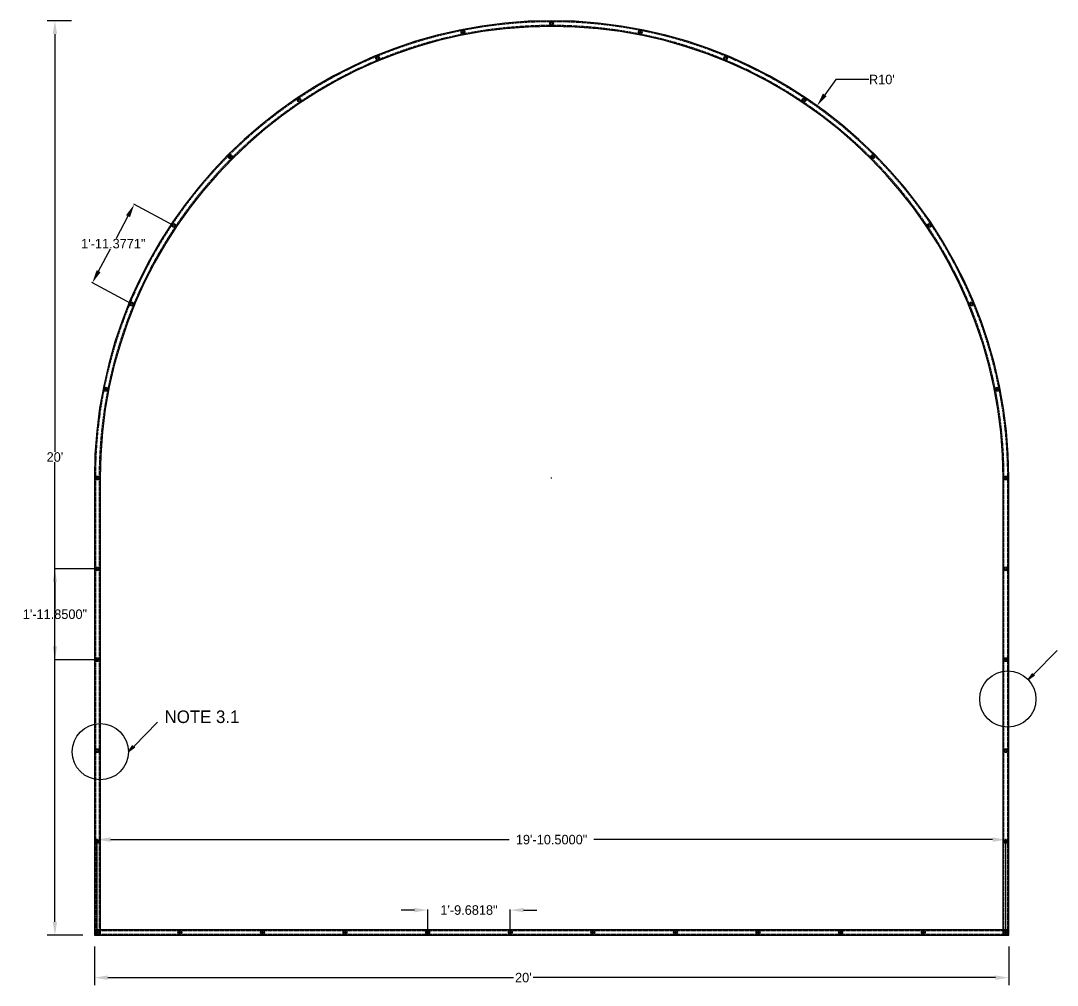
# Model space of a CAD drawing. Header units: inches. Extents: x 1631 to 16634, y 11819 to 13981.
# Drawn here: x 3777.4 to 4049.5, y 13312.6 to 13565.8 of the extents above; entities that cross this region are included whole.
import ezdxf

# ---------------------------------------------------------------- set-up
doc = ezdxf.new("R2010")
doc.units = ezdxf.units.IN
doc.header["$MEASUREMENT"] = 0
doc.linetypes.add('HIDDEN', pattern=[0.375, 0.25, -0.125])
for name, color, linetype in [('DIMENSION', 7, 'Continuous'), ('GROMMET', 7, 'Continuous'), ('STECH', 7, 'HIDDEN'), ('TEXT', 7, 'Continuous'), ('Title Block', 7, 'Continuous'), ('WEBB', 5, 'Continuous')]:
    doc.layers.add(name, color=color, linetype=linetype)
doc.dimstyles.get("Standard").update_dxf_attribs({"dimtxt": 2.5, "dimasz": 3.5, "dimexe": 0.18, "dimexo": 0.0625, "dimgap": 0.09, "dimtad": 0, "dimtih": 1, "dimtoh": 1, "dimdec": 4, "dimzin": 0, "dimdsep": 46, "dimlunit": 3, "dimtxsty": 'Standard', "dimcen": 0.09, "dimadec": 0, "dimazin": 0, "dimtfac": 1, "dimtdec": 4, "dimtofl": 0, "dimtmove": 0, "dimatfit": 3, "dimfxl": 0, "dimtolj": 1, "dimtzin": 0, "dimarcsym": 0})

# ---------------------------------------------------------------- blocks, each defined once
blk = doc.blocks.new('*D141')
at = {"layer": 'DEFPOINTS', "color": 0}
for p in [(3796.77, 13325.77), (4036.77, 13325.77), (4036.77, 13314.62)]:
    blk.add_point(p, dxfattribs=at)
at = {"layer": 'DIMENSION', "color": 0, "lineweight": -2}
for p, q in [((3796.77, 13322.77), (3796.77, 13312.62)), ((4036.77, 13322.77), (4036.77, 13312.62)), ((3800.27, 13314.62), (3906.77, 13314.62)), ((4033.27, 13314.62), (3911.95, 13314.62))]:
    blk.add_line(p, q, dxfattribs=at)
at = {"layer": 'DIMENSION', "color": 0}
for points in [[(3800.27, 13315.21), (3800.27, 13314.04), (3796.77, 13314.62)], [(4033.27, 13315.21), (4033.27, 13314.04), (4036.77, 13314.62)]]:
    blk.add_solid(points, dxfattribs=at)
at = {"layer": 'DIMENSION', "color": 0, "insert": (3909.36, 13314.62), "char_height": 2.5, "attachment_point": 5}
blk.add_mtext("\\A1;20'", dxfattribs=at)
blk = doc.blocks.new('*D142')
at = {"layer": 'DEFPOINTS', "color": 0}
for p in [(3793.77, 13565.77), (3786.41, 13325.77), (3796.77, 13325.77)]:
    blk.add_point(p, dxfattribs=at)
at = {"layer": 'DIMENSION', "color": 0, "lineweight": -2}
for p, q in [((3790.77, 13565.77), (3784.41, 13565.77)), ((3786.41, 13562.27), (3786.41, 13452.59)), ((3786.41, 13329.27), (3786.41, 13449.91)), ((3793.77, 13325.77), (3784.41, 13325.77))]:
    blk.add_line(p, q, dxfattribs=at)
at = {"layer": 'DIMENSION', "color": 0}
for points in [[(3785.83, 13562.27), (3786.99, 13562.27), (3786.41, 13565.77)], [(3785.83, 13329.27), (3786.99, 13329.27), (3786.41, 13325.77)]]:
    blk.add_solid(points, dxfattribs=at)
at = {"layer": 'DIMENSION', "color": 0, "insert": (3786.41, 13451.25), "char_height": 2.5, "attachment_point": 5}
blk.add_mtext("\\A1;20'", dxfattribs=at)
blk = doc.blocks.new('_OPEN')
at = {"color": 0, "linetype": 'ByBlock'}
for p, q in [((-1, 0.17), (0, 0)), ((0, 0), (-1, -0.17)), ((0, 0), (-1, 0))]:
    blk.add_line(p, q, dxfattribs=at)
blk = doc.blocks.new('*D143')
at = {"layer": 'DEFPOINTS', "color": 0}
for p in [(3986.44, 13543.47), (3916.77, 13445.77)]:
    blk.add_point(p, dxfattribs=at)
at = {"layer": 'DIMENSION', "color": 0, "lineweight": -2}
for p, q in [((3991.34, 13550.33), (3988.47, 13546.32)), ((4000.04, 13550.33), (3991.34, 13550.33)), ((3916.68, 13445.77), (3916.86, 13445.77)), ((3916.77, 13445.68), (3916.77, 13445.86))]:
    blk.add_line(p, q, dxfattribs=at)
at = {"layer": 'DIMENSION', "color": 0}
blk.add_solid([(3988, 13546.66), (3988.95, 13545.98), (3986.44, 13543.47)], dxfattribs=at)
at = {"layer": 'DIMENSION', "color": 0, "insert": (4003.47, 13550.33), "char_height": 2.5, "attachment_point": 5}
blk.add_mtext("\\A1;R10'", dxfattribs=at)
blk = doc.blocks.new('*D156')
at = {"layer": 'DEFPOINTS', "color": 0}
for p in [(4036.02, 13350.84), (3797.52, 13326.52), (4036.02, 13326.52)]:
    blk.add_point(p, dxfattribs=at)
at = {"layer": 'DIMENSION', "color": 0, "lineweight": -2}
for p, q in [((3797.52, 13326.58), (3797.52, 13351.02)), ((3801.02, 13350.84), (3905.64, 13350.84)), ((4032.52, 13350.84), (3927.9, 13350.84)), ((4036.02, 13326.58), (4036.02, 13351.02))]:
    blk.add_line(p, q, dxfattribs=at)
at = {"layer": 'DIMENSION', "color": 0}
for points in [[(3801.02, 13351.43), (3801.02, 13350.26), (3797.52, 13350.84)], [(4032.52, 13351.43), (4032.52, 13350.26), (4036.02, 13350.84)]]:
    blk.add_solid(points, dxfattribs=at)
at = {"layer": 'DIMENSION', "color": 0, "insert": (3916.77, 13350.84), "char_height": 2.5, "attachment_point": 5}
blk.add_mtext('\\A1;19\'-10.5000"', dxfattribs=at)
blk = doc.blocks.new('*D157')
at = {"layer": 'DEFPOINTS', "color": 0}
for p in [(3905.93, 13332.35), (3884.25, 13326.52), (3905.93, 13326.52)]:
    blk.add_point(p, dxfattribs=at)
at = {"layer": 'DIMENSION', "color": 0, "lineweight": -2}
for p, q in [((3880.75, 13332.35), (3877.25, 13332.35)), ((3884.25, 13326.58), (3884.25, 13332.53)), ((3905.93, 13326.58), (3905.93, 13332.53)), ((3909.43, 13332.35), (3912.93, 13332.35))]:
    blk.add_line(p, q, dxfattribs=at)
at = {"layer": 'DIMENSION', "color": 0}
for points in [[(3880.75, 13332.93), (3880.75, 13331.77), (3884.25, 13332.35)], [(3909.43, 13332.93), (3909.43, 13331.77), (3905.93, 13332.35)]]:
    blk.add_solid(points, dxfattribs=at)
at = {"layer": 'DIMENSION', "color": 0, "insert": (3895.09, 13332.35), "char_height": 2.5, "attachment_point": 5}
blk.add_mtext('\\A1;1\'-9.6818"', dxfattribs=at)
blk = doc.blocks.new('*D158')
at = {"layer": 'DEFPOINTS', "color": 0}
for p in [(3797.52, 13421.92), (3786.41, 13398.07), (3797.52, 13398.07)]:
    blk.add_point(p, dxfattribs=at)
at = {"layer": 'DIMENSION', "color": 0, "lineweight": -2}
for p, q in [((3797.46, 13421.92), (3786.23, 13421.92)), ((3786.41, 13418.42), (3786.41, 13411.33)), ((3786.41, 13401.57), (3786.41, 13408.65)), ((3797.46, 13398.07), (3786.23, 13398.07))]:
    blk.add_line(p, q, dxfattribs=at)
at = {"layer": 'DIMENSION', "color": 0}
for points in [[(3785.83, 13418.42), (3786.99, 13418.42), (3786.41, 13421.92)], [(3785.83, 13401.57), (3786.99, 13401.57), (3786.41, 13398.07)]]:
    blk.add_solid(points, dxfattribs=at)
at = {"layer": 'DIMENSION', "color": 0, "insert": (3786.41, 13409.99), "char_height": 2.5, "attachment_point": 5}
blk.add_mtext('\\A1;1\'-11.8500"', dxfattribs=at)
blk = doc.blocks.new('*D159')
at = {"layer": 'DEFPOINTS', "color": 0}
for p in [(3817.62, 13512.02), (3796.22, 13496.95), (3806.6, 13491.4)]:
    blk.add_point(p, dxfattribs=at)
at = {"layer": 'DIMENSION', "color": 0, "lineweight": -2}
for p, q in [((3817.56, 13512.05), (3807.08, 13517.65)), ((3805.59, 13514.48), (3802.45, 13508.59)), ((3797.87, 13500.03), (3801.02, 13505.91)), ((3806.54, 13491.43), (3796.06, 13497.03))]:
    blk.add_line(p, q, dxfattribs=at)
at = {"layer": 'DIMENSION', "color": 0}
for points in [[(3805.08, 13514.75), (3806.11, 13514.2), (3807.24, 13517.56)], [(3797.36, 13500.31), (3798.39, 13499.76), (3796.22, 13496.95)]]:
    blk.add_solid(points, dxfattribs=at)
at = {"layer": 'DIMENSION', "color": 0, "insert": (3801.73, 13507.25), "char_height": 2.5, "attachment_point": 5}
blk.add_mtext('\\A1;1\'-11.3771"', dxfattribs=at)

msp = doc.modelspace()

# ---------------------------------------------------------------- linework, layer by layer
at = {"layer": 'GROMMET'}
for centre, radius in [((3916.77108, 13565.01528), 0.5), ((3893.50656, 13562.72392), 0.5), ((3893.50656, 13562.72392), 0.25), ((3916.77108, 13565.01528), 0.25), ((3940.0356, 13562.72392), 0.5), ((3940.0356, 13562.72392), 0.25), ((3871.13608, 13555.93791), 0.5), ((3871.13608, 13555.93791), 0.25), ((3962.40608, 13555.93791), 0.5), ((3962.40608, 13555.93791), 0.25), ((3850.51933, 13544.91803), 0.5), ((3850.51933, 13544.91803), 0.25), ((3983.02283, 13544.91803), 0.5), ((3983.02283, 13544.91803), 0.25), ((3832.4486, 13530.08776), 0.5), ((3832.4486, 13530.08776), 0.25), ((4001.09357, 13530.08776), 0.5), ((4001.09357, 13530.08776), 0.25), ((3817.61833, 13512.01703), 0.5), ((3817.61833, 13512.01703), 0.25), ((4015.92383, 13512.01703), 0.5), ((4015.92383, 13512.01703), 0.25), ((3806.59845, 13491.40028), 0.5), ((4026.94372, 13491.40028), 0.5), ((3806.59845, 13491.40028), 0.25), ((4026.94372, 13491.40028), 0.25), ((3799.81244, 13469.0298), 0.5), ((3799.81244, 13469.0298), 0.25), ((4033.72973, 13469.0298), 0.5), ((4033.72973, 13469.0298), 0.25), ((3797.52108, 13445.76528), 0.5), ((3797.52108, 13445.76528), 0.25), ((3797.52108, 13445.76528), 0.25), ((4036.02108, 13445.76528), 0.5), ((4036.02108, 13445.76528), 0.25), ((3797.52108, 13421.91528), 0.5), ((3797.52108, 13421.91528), 0.25), ((4036.02108, 13421.91528), 0.5), ((4036.02108, 13421.91528), 0.25), ((3797.52108, 13398.06528), 0.5), ((3797.52108, 13398.06528), 0.25), ((4036.02108, 13398.06528), 0.5), ((4036.02108, 13398.06528), 0.25), ((3797.52108, 13374.21528), 0.5), ((3797.52108, 13374.21528), 0.25), ((4036.02108, 13374.21528), 0.5), ((4036.02108, 13374.21528), 0.25), ((3797.52108, 13350.36528), 0.5), ((3797.52108, 13350.36528), 0.25), ((4036.02108, 13350.36528), 0.5), ((4036.02108, 13350.36528), 0.25), ((3797.52108, 13326.51528), 0.5), ((3797.52108, 13326.51528), 0.25), ((3819.2029, 13326.51528), 0.5), ((3819.2029, 13326.51528), 0.25), ((3840.88472, 13326.51528), 0.5), ((3840.88472, 13326.51528), 0.25), ((3862.56654, 13326.51528), 0.5), ((3862.56654, 13326.51528), 0.25), ((3884.24835, 13326.51528), 0.5), ((3884.24835, 13326.51528), 0.25), ((3905.93017, 13326.51528), 0.5), ((3905.93017, 13326.51528), 0.25), ((3927.61199, 13326.51528), 0.5), ((3927.61199, 13326.51528), 0.25), ((3949.29381, 13326.51528), 0.5), ((3949.29381, 13326.51528), 0.25), ((3970.97563, 13326.51528), 0.5), ((3970.97563, 13326.51528), 0.25), ((3992.65745, 13326.51528), 0.5), ((3992.65745, 13326.51528), 0.25), ((4014.33926, 13326.51528), 0.5), ((4014.33926, 13326.51528), 0.25), ((4036.02108, 13326.51528), 0.5), ((4036.02108, 13326.51528), 0.25)]:
    msp.add_circle(centre, radius, dxfattribs=at)
at = {"layer": 'STECH', "ltscale": 0.015}
for p, q in [((3797.02108, 13445.76528), (3797.02108, 13325.76528)), ((3798.02108, 13445.76528), (3798.02108, 13325.76528)), ((4035.52108, 13325.76528), (4035.52108, 13445.76528)), ((4036.52108, 13325.76528), (4036.52108, 13445.76528)), ((3796.77108, 13327.01528), (3916.77108, 13327.01528)), ((3796.77108, 13326.01528), (3916.77108, 13326.01528)), ((3916.77108, 13327.01528), (4036.77108, 13327.01528)), ((3916.77108, 13326.01528), (4036.77108, 13326.01528))]:
    msp.add_line(p, q, dxfattribs=at)
for radius in [119.75, 118.75]:
    msp.add_arc((3916.77108, 13445.76528), radius, 0, 180, dxfattribs=at)
at = {"layer": 'Title Block'}
for p, q in [((4043.29464, 13394.2186), (4049.50465, 13400.52143)), ((3807.11157, 13375.32798), (3813.32157, 13381.6308))]:
    msp.add_line(p, q, dxfattribs=at)
for centre in [(4036.52108, 13387.73333), (3798.32341, 13373.90931)]:
    msp.add_circle(centre, 7.37842, dxfattribs=at)
at = {"layer": 'WEBB'}
for p, q in [((3796.77108, 13445.76528), (3796.77108, 13325.76528)), ((3798.27108, 13445.76528), (3798.27108, 13325.76528)), ((4035.27108, 13325.76528), (4035.27108, 13445.76528)), ((4036.77108, 13325.76528), (4036.77108, 13445.76528)), ((3796.77108, 13327.26528), (3916.77108, 13327.26528)), ((3916.77108, 13327.26528), (4036.77108, 13327.26528)), ((3796.77108, 13325.76528), (3916.77108, 13325.76528)), ((3916.77108, 13325.76528), (4036.77108, 13325.76528))]:
    msp.add_line(p, q, dxfattribs=at)
for radius in [120, 118.5]:
    msp.add_arc((3916.77108, 13445.76528), radius, 0, 180, dxfattribs=at)

# ---------------------------------------------------------------- block references
at = {"layer": 'Title Block', "xscale": 2.000000000000413, "yscale": 2, "zscale": 2, "rotation": 225.1808005031255}
for p in [(4041.8849, 13392.79993), (3805.70182, 13373.90931)]:
    msp.add_blockref('_OPEN', p, dxfattribs=at)

# ---------------------------------------------------------------- texts
at = {"layer": 'TEXT'}
msp.add_text('NOTE 3.1', height=3.3, dxfattribs=at).set_placement((3815.20664, 13381.44923))

# ---------------------------------------------------------------- dimensions: what is measured, and where the dimension line sits
at = {"layer": 'DIMENSION'}
dim = msp.add_linear_dim(base=(3786.41007, 13325.76528), p1=(3793.77108, 13565.76528), p2=(3796.77108, 13325.76528), angle=90, dimstyle='Standard', override={"dimscale": 1, "dimtxt": 2.5, "dimexe": 2, "dimexo": 3, "dimdle": 2}, dxfattribs=at)
dim.commit()
dim.dimension.update_dxf_attribs({"geometry": '*D142', "text_midpoint": (3786.41007, 13451.25342), "dimtype": 160})
dim = msp.add_radius_dim(center=(3916.77108, 13445.76528), mpoint=(3986.44266, 13543.46825), dimstyle='Standard', override={"dimscale": 1, "dimtxt": 2.5, "dimexe": 2, "dimexo": 3, "dimdle": 2}, dxfattribs=at)
dim.commit()
dim.dimension.update_dxf_attribs({"geometry": '*D143', "text_midpoint": (4003.46713, 13550.3296), "dimtype": 164})
dim = msp.add_aligned_dim(p1=(3817.61833, 13512.01703), p2=(3806.59845, 13491.40028), distance=-11.76553, dimstyle='Standard', dxfattribs=at)
dim.commit()
dim.dimension.update_dxf_attribs({"geometry": '*D159', "text_midpoint": (3801.73212, 13507.25488)})
dim = msp.add_linear_dim(base=(3786.41007, 13398.06528), p1=(3797.52108, 13421.91528), p2=(3797.52108, 13398.06528), angle=90, dimstyle='Standard', dxfattribs=at)
dim.commit()
dim.dimension.update_dxf_attribs({"geometry": '*D158', "text_midpoint": (3786.41007, 13409.99028)})
for base, p1, p2, picture, middle in [((4036.02108, 13350.84252), (3797.52108, 13326.51528), (4036.02108, 13326.51528), '*D156', (3916.77108, 13350.84252)), ((3905.93017, 13332.3499), (3884.24835, 13326.51528), (3905.93017, 13326.51528), '*D157', (3895.08926, 13332.3499))]:
    dim = msp.add_linear_dim(base=base, p1=p1, p2=p2, dimstyle='Standard', dxfattribs=at)
    dim.commit()
    dim.dimension.update_dxf_attribs({"geometry": picture, "text_midpoint": middle})
dim = msp.add_linear_dim(base=(4036.77108, 13314.62365), p1=(3796.77108, 13325.76528), p2=(4036.77108, 13325.76528), dimstyle='Standard', override={"dimscale": 1, "dimtxt": 2.5, "dimexe": 2, "dimexo": 3, "dimdle": 2}, dxfattribs=at)
dim.commit()
dim.dimension.update_dxf_attribs({"geometry": '*D141', "text_midpoint": (3909.35535, 13314.62365), "dimtype": 160})

doc.saveas('drawing.dxf')
